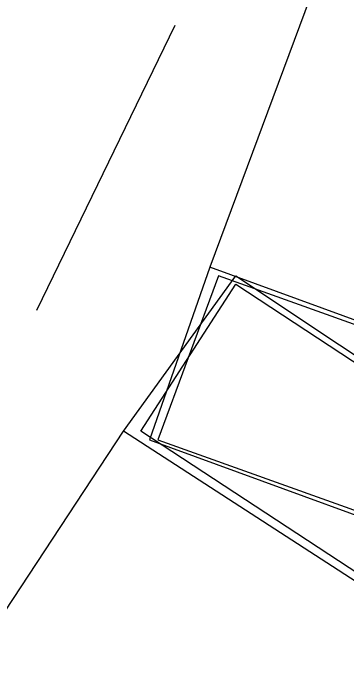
# Model space of a CAD drawing. Header units: feet. Extents: x -84 to 198, y -22 to 181.
# Drawn here: x 135.83 to 136.346, y 99.544 to 100.57 of the extents above; entities that cross this region are included whole.
import ezdxf

# ---------------------------------------------------------------- set-up
doc = ezdxf.new("R2010")
doc.units = ezdxf.units.FT
doc.layers.add('A-LINEA', color=7, linetype='CONTINUOUS')

msp = doc.modelspace()

# ---------------------------------------------------------------- linework, layer by layer
at = {"layer": 'A-LINEA'}
for p, q in [((137.2533, 103.1911), (136.1333, 100.1778)), ((137.2533, 103.1911), (136.1333, 100.1778)), ((135.8667, 100.1111), (136.08, 100.5511)), ((135.8667, 100.1111), (136.08, 100.5511)), ((134.24, 97.2444), (136, 99.9244)), ((134.24, 97.2444), (136, 99.9244))]:
    msp.add_line(p, q, dxfattribs=at)
for points in [[(136.1333, 100.1778), (136.04, 99.9111), (136.5867, 99.7111), (136.68, 99.9778), (136.1333, 100.1778)], [(136.1333, 100.1778), (136.04, 99.9111), (136.5867, 99.7111), (136.68, 99.9778), (136.1333, 100.1778)], [(136, 99.9244), (136.1733, 100.1644), (136.6533, 99.8444), (136.4933, 99.6044), (136, 99.9244)], [(136, 99.9244), (136.1733, 100.1644), (136.6533, 99.8444), (136.4933, 99.6044), (136, 99.9244)], [(136.1467, 100.1644), (136.0533, 99.9111), (136.5733, 99.7244), (136.6667, 99.9778), (136.1467, 100.1644)], [(136.1467, 100.1644), (136.0533, 99.9111), (136.5733, 99.7244), (136.6667, 99.9778), (136.1467, 100.1644)], [(136.0267, 99.9244), (136.1733, 100.1511), (136.64, 99.8444), (136.4933, 99.6178), (136.0267, 99.9244)], [(136.0267, 99.9244), (136.1733, 100.1511), (136.64, 99.8444), (136.4933, 99.6178), (136.0267, 99.9244)]]:
    msp.add_lwpolyline(points, dxfattribs=at)

doc.saveas('drawing.dxf')
